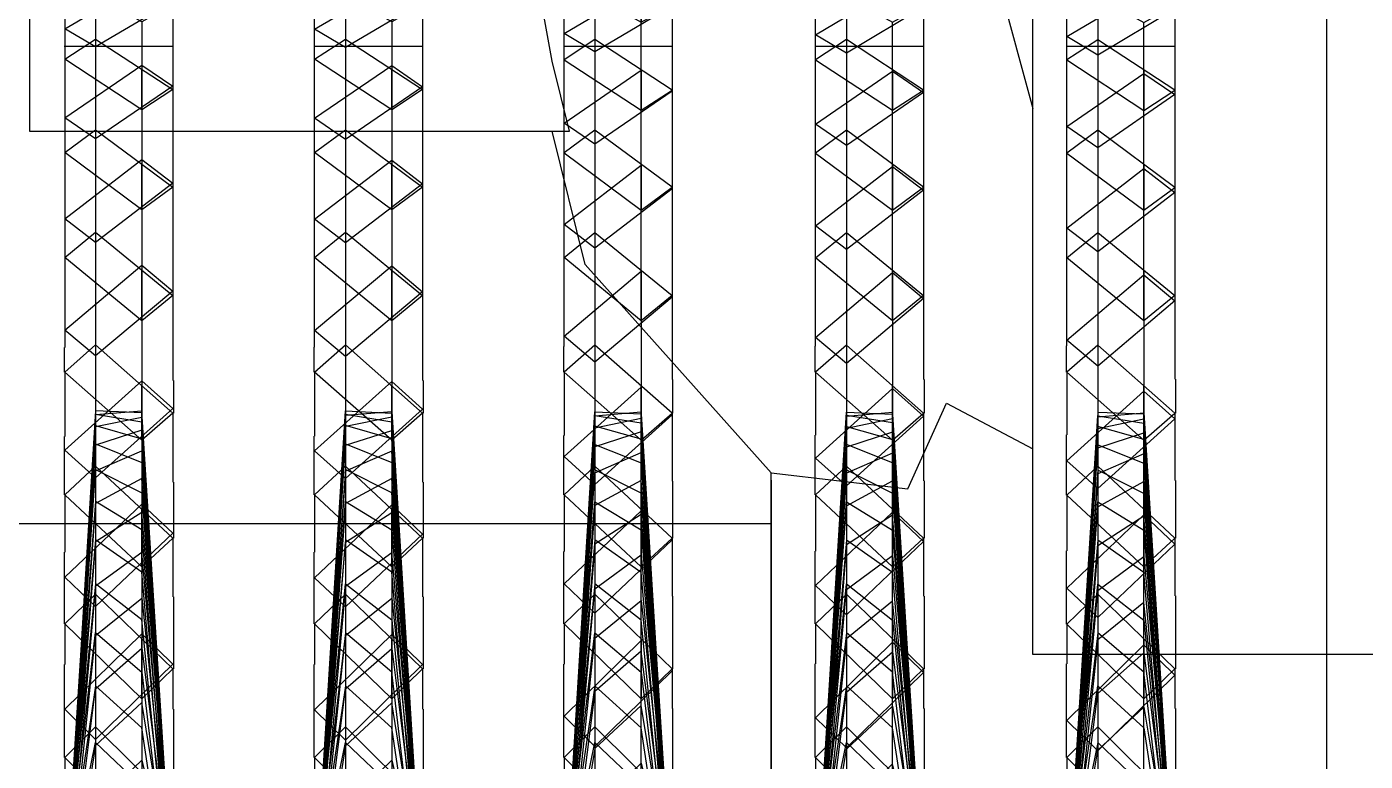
# Model space of a CAD drawing. Header units: millimetres. Extents: x -300 to 383236, y -195106 to -144646.
# Drawn here: x 28370.2 to 28523.5, y -163183.8 to -163099.7 of the extents above; entities that cross this region are included whole.
import ezdxf

# ---------------------------------------------------------------- set-up
doc = ezdxf.new("R2010")
doc.units = ezdxf.units.MM
doc.header["$LTSCALE"] = 60
doc.layers.add('EQUIPMENT', color=253, linetype='Continuous', lineweight=0)

# ---------------------------------------------------------------- blocks, each defined once
blk = doc.blocks.new('A$Cc6299706')
at = {"layer": 'EQUIPMENT', "lineweight": -3}
for points in [[(-42614.55, 31934.51), (-42854.55, 31934.51), (-42854.55, 32174.5), (-42614.55, 32174.5)], [(-42907.66, 31994.51), (-42909.65, 32002.54), (-42915.94, 32037.18), (-42917.09, 32054.5), (-42915.94, 32071.83), (-42909.65, 32106.47), (-42907.66, 32114.5), (-42969.53, 32114.5), (-42969.53, 31994.51)], [(-42953.09, 32009.36), (-42961.94, 32004.15), (-42965.47, 32006.24), (-42956.63, 32011.44)], [(-42936.87, 32006.18), (-42928.02, 32011.39), (-42924.5, 32009.3), (-42933.33, 32004.1)], [(-42879.46, 32005.56), (-42870.63, 32010.8), (-42867.09, 32008.7), (-42875.93, 32003.46)], [(-42850.67, 32005.34), (-42841.83, 32010.59), (-42838.3, 32008.48), (-42847.13, 32003.23)], [(-42965.47, 31996.03), (-42956.63, 32002.07), (-42953.09, 31999.66), (-42961.94, 31993.62)], [(-42956.63, 31996.95), (-42956.63, 32001.59)], [(-42956.63, 31996.95), (-42956.63, 32001.59)], [(-42936.87, 31995.98), (-42928.02, 32002.02), (-42924.5, 31999.6), (-42933.33, 31993.56)], [(-42928.02, 31996.95), (-42928.02, 32001.58)], [(-42928.02, 31996.95), (-42928.02, 32001.58)], [(-42879.46, 31995.29), (-42870.63, 32001.37), (-42867.09, 31998.94), (-42875.93, 31992.86)], [(-42850.67, 31995.04), (-42841.83, 32001.13), (-42838.3, 31998.69), (-42847.13, 31992.61)], [(-42965.47, 31984.47), (-42956.63, 31991.25), (-42953.09, 31988.53), (-42961.94, 31981.75)], [(-42956.63, 31985.47), (-42956.63, 31990.72)], [(-42956.63, 31985.47), (-42956.63, 31990.72)], [(-42936.87, 31984.41), (-42928.02, 31991.19), (-42924.5, 31988.47), (-42933.33, 31981.69)], [(-42928.02, 31985.47), (-42928.02, 31990.72)], [(-42928.02, 31985.47), (-42928.02, 31990.72)], [(-42879.46, 31983.67), (-42870.63, 31990.47), (-42867.09, 31987.75), (-42875.93, 31980.94)], [(-42850.67, 31983.39), (-42841.83, 31990.22), (-42838.3, 31987.49), (-42847.13, 31980.67)], [(-42965.47, 31971.71), (-42956.63, 31979.13), (-42953.09, 31976.16), (-42961.94, 31968.74)], [(-42956.63, 31972.78), (-42956.63, 31978.58)], [(-42956.63, 31972.78), (-42956.63, 31978.58)], [(-42936.87, 31971.64), (-42928.02, 31979.06), (-42924.5, 31976.1), (-42933.33, 31968.67)], [(-42928.02, 31972.78), (-42928.02, 31978.58)], [(-42928.02, 31972.78), (-42928.02, 31978.58)], [(-42879.46, 31970.85), (-42870.63, 31978.3), (-42867.09, 31975.32), (-42875.93, 31967.87)], [(-42850.67, 31970.56), (-42841.83, 31978.02), (-42838.3, 31975.04), (-42847.13, 31967.58)], [(-42953.09, 31962.72), (-42961.94, 31954.76), (-42965.47, 31957.95), (-42956.63, 31965.89)], [(-42936.87, 31957.88), (-42928.02, 31965.82), (-42924.5, 31962.65), (-42933.33, 31954.69)], [(-42956.63, 31959.08), (-42956.63, 31965.32)], [(-42956.63, 31959.08), (-42956.63, 31965.32)], [(-42956.63, 31959.08), (-42956.63, 31965.32)], [(-42956.63, 31959.08), (-42956.63, 31965.32)], [(-42928.02, 31959.08), (-42928.02, 31965.32)], [(-42928.02, 31959.08), (-42928.02, 31965.32)], [(-42928.02, 31959.08), (-42928.02, 31965.32)], [(-42928.02, 31959.08), (-42928.02, 31965.32)], [(-42879.46, 31957.04), (-42870.63, 31965.01), (-42867.09, 31961.82), (-42875.93, 31953.85)], [(-42850.67, 31956.73), (-42841.83, 31964.72), (-42838.3, 31961.53), (-42847.13, 31953.54)], [(-42934.22, 31904.5), (-42936.86, 31905.09), (-42933.33, 31962.43), (-42928.02, 31962.2), (-42924.5, 31905.19), (-42927.14, 31904.5), (-42924.5, 31904.87), (-42928.02, 31961.15), (-42933.33, 31962.02), (-42936.86, 31905.41)], [(-42934.22, 31904.5), (-42936.86, 31904.13), (-42933.33, 31958.5), (-42928.02, 31960.2), (-42924.5, 31906.06), (-42927.14, 31904.5), (-42924.5, 31905.79), (-42928.02, 31961.72), (-42933.33, 31960.66), (-42936.86, 31904.45)], [(-42876.82, 31904.5), (-42879.46, 31904.44), (-42875.93, 31960.47), (-42870.63, 31961.56), (-42867.09, 31905.8), (-42869.75, 31904.5), (-42867.09, 31906.07), (-42870.63, 31960), (-42875.93, 31958.28), (-42879.46, 31904.11)], [(-42848.01, 31904.5), (-42850.66, 31904.11), (-42847.13, 31958.2), (-42841.83, 31959.93), (-42838.3, 31906.08), (-42840.94, 31904.5), (-42838.3, 31905.81), (-42841.83, 31961.49), (-42847.13, 31960.4), (-42850.66, 31904.44)], [(-42962.82, 31904.5), (-42965.45, 31905.99), (-42961.94, 31958.65), (-42956.63, 31956.54), (-42953.09, 31904.23), (-42955.74, 31904.5), (-42953.09, 31903.3), (-42956.63, 31943.94), (-42961.94, 31947.67), (-42965.45, 31906.68)], [(-42934.22, 31904.5), (-42936.86, 31905.98), (-42933.33, 31958.65), (-42928.02, 31956.54), (-42924.5, 31904.23), (-42927.14, 31904.5), (-42924.5, 31903.91), (-42928.02, 31953.04), (-42933.33, 31955.73), (-42936.86, 31906.25)], [(-42905.61, 31904.5), (-42908.26, 31905.98), (-42904.73, 31958.59), (-42899.43, 31956.49), (-42895.9, 31904.24), (-42898.54, 31904.5), (-42895.9, 31903.91), (-42899.43, 31953.01), (-42904.73, 31955.69), (-42908.26, 31906.24)], [(-42876.82, 31904.5), (-42879.46, 31906.24), (-42875.93, 31955.68), (-42870.63, 31953), (-42867.09, 31903.92), (-42869.75, 31904.5), (-42867.09, 31904.24), (-42870.63, 31956.48), (-42875.93, 31958.58), (-42879.46, 31905.98)], [(-42905.61, 31904.5), (-42908.26, 31903.8), (-42904.73, 31955.35), (-42899.43, 31957.66), (-42895.9, 31906.32), (-42898.54, 31904.5), (-42895.9, 31906.54), (-42899.43, 31954.48), (-42904.73, 31951.6), (-42908.26, 31903.49)], [(-42876.82, 31904.5), (-42879.46, 31903.49), (-42875.93, 31951.55), (-42870.63, 31954.43), (-42867.09, 31906.55), (-42869.75, 31904.5), (-42867.09, 31906.33), (-42870.63, 31957.61), (-42875.93, 31955.29), (-42879.46, 31903.8)], [(-42848.01, 31904.5), (-42850.66, 31903.49), (-42847.13, 31951.45), (-42841.83, 31954.34), (-42838.3, 31906.55), (-42840.94, 31904.5), (-42838.3, 31906.33), (-42841.83, 31957.53), (-42847.13, 31955.21), (-42850.66, 31903.8)], [(-42934.22, 31904.5), (-42936.86, 31903.21), (-42933.33, 31947.39), (-42928.02, 31950.78), (-42924.5, 31906.73), (-42927.14, 31904.5), (-42924.5, 31906.54), (-42928.02, 31954.68), (-42933.33, 31951.82), (-42936.86, 31903.5)], [(-42965.47, 31943.39), (-42956.63, 31951.75), (-42953.09, 31948.41), (-42961.94, 31940.04)], [(-42936.87, 31943.31), (-42928.02, 31951.68), (-42924.5, 31948.33), (-42933.33, 31939.97)], [(-42876.82, 31904.5), (-42879.46, 31906.48), (-42875.93, 31952.01), (-42870.63, 31948.79), (-42867.09, 31903.6), (-42869.75, 31904.5), (-42867.09, 31903.3), (-42870.63, 31943.93), (-42875.93, 31947.64), (-42879.46, 31906.68)], [(-42848.01, 31904.5), (-42850.66, 31906.48), (-42847.13, 31952), (-42841.83, 31948.79), (-42838.3, 31903.6), (-42840.94, 31904.5), (-42838.3, 31903.31), (-42841.83, 31943.92), (-42847.13, 31947.63), (-42850.66, 31906.68)], [(-42962.82, 31904.5), (-42965.45, 31902.46), (-42961.94, 31930.6), (-42956.63, 31935.23), (-42953.09, 31907.1), (-42955.74, 31904.5), (-42953.09, 31906.73), (-42956.63, 31950.8), (-42961.94, 31947.42), (-42965.45, 31903.21)], [(-42956.63, 31944.56), (-42956.63, 31951.16)], [(-42928.02, 31944.56), (-42928.02, 31951.16)], [(-42905.61, 31904.5), (-42908.26, 31902.92), (-42904.73, 31942.06), (-42899.43, 31945.94), (-42895.9, 31906.89), (-42898.54, 31904.5), (-42895.9, 31906.73), (-42899.43, 31950.56), (-42904.73, 31947.15), (-42908.26, 31903.2)], [(-42879.46, 31942.44), (-42870.63, 31950.82), (-42867.09, 31947.47), (-42875.93, 31939.08)], [(-42876.82, 31904.5), (-42879.46, 31902.92), (-42875.93, 31941.99), (-42870.63, 31945.87), (-42867.09, 31906.89), (-42869.75, 31904.5), (-42867.09, 31906.73), (-42870.63, 31950.5), (-42875.93, 31947.08), (-42879.46, 31903.2)], [(-42850.67, 31942.13), (-42841.83, 31950.51), (-42838.3, 31947.15), (-42847.13, 31938.77)], [(-42848.01, 31904.5), (-42850.66, 31902.92), (-42847.13, 31941.87), (-42841.83, 31945.76), (-42838.3, 31906.9), (-42840.94, 31904.5), (-42838.3, 31906.74), (-42841.83, 31950.39), (-42847.13, 31946.98), (-42850.66, 31903.19)], [(-42934.22, 31904.5), (-42936.86, 31902.69), (-42933.33, 31936.68), (-42928.02, 31940.96), (-42924.5, 31907.01), (-42927.14, 31904.5), (-42924.5, 31906.88), (-42928.02, 31946.18), (-42933.33, 31942.32), (-42936.86, 31902.93)], [(-42934.22, 31904.5), (-42936.86, 31906.85), (-42933.33, 31942.63), (-42928.02, 31938.48), (-42924.5, 31903.02), (-42927.14, 31904.5), (-42924.5, 31902.77), (-42928.02, 31932.5), (-42933.33, 31937.02), (-42936.86, 31906.99)], [(-42876.82, 31904.5), (-42879.46, 31902.45), (-42875.93, 31930.19), (-42870.63, 31934.84), (-42867.09, 31907.1), (-42869.75, 31904.5), (-42867.09, 31907.02), (-42870.63, 31940.63), (-42875.93, 31936.33), (-42879.46, 31902.68)], [(-42848.01, 31904.5), (-42850.66, 31902.45), (-42847.13, 31930.06), (-42841.83, 31934.71), (-42838.3, 31907.1), (-42840.94, 31904.5), (-42838.3, 31907.02), (-42841.83, 31940.5), (-42847.13, 31936.21), (-42850.66, 31902.67)], [(-42965.47, 31928.24), (-42956.63, 31936.9), (-42953.09, 31933.43), (-42961.94, 31924.79)], [(-42956.63, 31929.44), (-42956.63, 31936.3)], [(-42936.87, 31928.17), (-42928.02, 31936.82), (-42924.5, 31933.36), (-42933.33, 31924.71)], [(-42928.02, 31929.44), (-42928.02, 31936.3)], [(-42879.46, 31927.27), (-42870.63, 31935.94), (-42867.09, 31932.47), (-42875.93, 31923.81)], [(-42838.3, 31932.14), (-42847.13, 31923.48), (-42850.67, 31926.95), (-42841.83, 31935.61)], [(-42962.82, 31904.5), (-42965.45, 31902.1), (-42961.94, 31917.31), (-42956.63, 31922.42), (-42953.11, 31907.17), (-42955.74, 31904.5), (-42953.09, 31907.15), (-42956.63, 31929.01), (-42961.94, 31924.1), (-42965.45, 31902.27)]]:
    blk.add_lwpolyline(points, close=True, dxfattribs=at)
for points in [[(-42854.55, 32111.9), (-42870.2, 32054.5), (-42854.55, 31997.11)], [(-42965.47, 32032.24), (-42961.94, 32032.17), (-42961.94, 31961.99)], [(-42961.94, 32032.26), (-42961.94, 31962.44)], [(-42956.63, 32031.71), (-42956.63, 32030.98), (-42956.63, 32032.4), (-42953.09, 32032.34), (-42953.09, 32031.35), (-42953.09, 32028.47), (-42953.09, 32023.73), (-42953.09, 32017.22), (-42953.09, 32009.02), (-42953.09, 31999.27), (-42953.09, 31988.1), (-42953.09, 31975.68), (-42953.09, 31965.93)], [(-42936.87, 31969.73), (-42936.87, 31980.02), (-42936.87, 31992.04), (-42936.87, 32002.74), (-42936.87, 32011.98), (-42936.87, 32019.61), (-42936.87, 32025.53), (-42936.87, 32029.64), (-42936.87, 32031.87), (-42936.87, 32032.22), (-42928.02, 32032.38)], [(-42936.87, 32032.22), (-42933.33, 32032.15), (-42933.33, 31961.97)], [(-42933.33, 32032.24), (-42933.33, 31962.43)], [(-42928.02, 32031.7), (-42928.02, 32030.96), (-42928.02, 32032.38), (-42924.5, 32032.31), (-42924.5, 32031.33), (-42924.5, 32028.45), (-42924.5, 32023.72), (-42924.5, 32017.22), (-42924.5, 32009.02), (-42924.5, 31999.27), (-42924.5, 31988.09), (-42924.5, 31975.68), (-42924.5, 31965.94)], [(-42908.27, 31969.82), (-42908.27, 31980.01), (-42908.27, 31992), (-42908.27, 32002.69), (-42908.27, 32011.91), (-42908.27, 32019.52), (-42908.27, 32025.4), (-42908.27, 32029.47), (-42908.27, 32031.68), (-42908.27, 32031.97), (-42899.43, 32032.16)], [(-42908.27, 32031.97), (-42904.73, 32031.89), (-42904.73, 31961.85)], [(-42904.73, 32032.03), (-42904.73, 31962.32)], [(-42899.43, 32031.63), (-42899.43, 32030.79), (-42899.43, 32032.16), (-42895.9, 32032.08), (-42895.9, 32031.14), (-42895.9, 32028.3), (-42895.9, 32023.61), (-42895.9, 32017.13), (-42895.9, 32008.96), (-42895.9, 31999.22), (-42895.9, 31988.07), (-42895.9, 31975.67), (-42895.9, 31966.03)], [(-42879.46, 31969.85), (-42879.46, 31980), (-42879.46, 31991.99), (-42879.46, 32002.68), (-42879.46, 32011.9), (-42879.46, 32019.49), (-42879.46, 32025.37), (-42879.46, 32029.43), (-42879.46, 32031.63), (-42879.46, 32031.91), (-42870.63, 32032.1)], [(-42879.46, 32031.91), (-42875.93, 32031.83), (-42875.93, 31961.81)], [(-42875.93, 32031.98), (-42875.93, 31962.3)], [(-42870.63, 32031.56), (-42870.63, 32030.74), (-42870.63, 32032.1), (-42867.09, 32032.02), (-42867.09, 32031.1), (-42867.09, 32028.27), (-42867.09, 32023.57), (-42867.09, 32017.1), (-42867.09, 32008.94), (-42867.09, 31999.21), (-42867.09, 31988.07), (-42867.09, 31975.66), (-42867.09, 31966.04)], [(-42850.67, 31969.88), (-42850.67, 31979.99), (-42850.67, 31991.98), (-42850.67, 32002.66), (-42850.67, 32011.86), (-42850.67, 32019.45), (-42850.67, 32025.31), (-42850.67, 32029.36), (-42850.67, 32031.53), (-42850.67, 32031.79), (-42841.83, 32032.01)], [(-42850.67, 32031.79), (-42847.13, 32031.71), (-42847.13, 31961.76)], [(-42847.13, 32031.88), (-42847.13, 31962.24)], [(-42841.83, 32031.43), (-42841.83, 32030.66), (-42841.83, 32032.01), (-42838.3, 32031.92), (-42838.3, 32031.01), (-42838.3, 32028.2), (-42838.3, 32023.52), (-42838.3, 32017.07), (-42838.3, 32008.92), (-42838.3, 31999.2), (-42838.3, 31988.05), (-42838.3, 31975.65), (-42838.3, 31966.09)], [(-42961.94, 32030.44), (-42961.94, 31962.03)], [(-42961.94, 32030.18), (-42961.94, 31960.67)], [(-42933.33, 32030.43), (-42933.33, 31962.02)], [(-42933.33, 32030.14), (-42933.33, 31960.66)], [(-42904.73, 32030.26), (-42904.73, 31961.93)], [(-42904.73, 32029.84), (-42904.73, 31960.51)], [(-42875.93, 32030.22), (-42875.93, 31961.91)], [(-42847.13, 32030.14), (-42847.13, 31961.87)], [(-42875.93, 32029.77), (-42875.93, 31960.47)], [(-42847.13, 32029.62), (-42847.13, 31960.4)], [(-42961.94, 32026.75), (-42961.94, 31960.76)], [(-42961.94, 32026.31), (-42961.94, 31958.52)], [(-42933.33, 32026.73), (-42933.33, 31960.75)], [(-42933.33, 32026.27), (-42933.33, 31958.5)], [(-42904.73, 32026.6), (-42904.73, 31960.68)], [(-42904.73, 32025.92), (-42904.73, 31958.33)], [(-42875.93, 32026.56), (-42875.93, 31960.66)], [(-42875.93, 32025.82), (-42875.93, 31958.28)], [(-42847.13, 32026.5), (-42847.13, 31960.64)], [(-42847.13, 32025.66), (-42847.13, 31958.2)], [(-42808.53, 32026), (-42820.93, 32026), (-42820.93, 31783.01), (-42808.53, 31783.01)], [(-42961.94, 32021.23), (-42961.94, 31958.65)], [(-42933.33, 32021.22), (-42933.33, 31958.65)], [(-42895.9, 32008.83), (-42904.73, 32003.59), (-42908.27, 32005.69), (-42899.43, 32010.93), (-42899.43, 32006.98), (-42899.43, 32010.93), (-42899.43, 32006.98), (-42899.43, 32010.93), (-42899.43, 32006.98), (-42899.43, 32010.93), (-42899.43, 32006.98), (-42899.43, 32010.93), (-42899.43, 32006.98), (-42899.43, 32015.53), (-42895.9, 32017.13), (-42904.73, 32021.11), (-42908.27, 32019.52), (-42899.43, 32015.53)], [(-42904.73, 32021.11), (-42904.73, 31958.59)], [(-42875.93, 32021.09), (-42875.93, 31958.58)], [(-42847.13, 32021.04), (-42847.13, 31958.56)], [(-42961.94, 32020.62), (-42961.94, 31955.56)], [(-42933.33, 32020.58), (-42933.33, 31955.54)], [(-42904.73, 32020.17), (-42904.73, 31955.35)], [(-42875.93, 32020.06), (-42875.93, 31955.29)], [(-42847.13, 32019.88), (-42847.13, 31955.21)], [(-42956.63, 32007.05), (-42965.47, 32011.99), (-42961.94, 32013.96), (-42953.09, 32009.02), (-42956.63, 32007.05), (-42956.63, 31996.95)], [(-42961.94, 32013.96), (-42961.94, 31955.73)], [(-42961.94, 32013.19), (-42961.94, 31951.84)], [(-42928.02, 32007.05), (-42936.87, 32011.98), (-42933.33, 32013.95), (-42924.5, 32009.02), (-42928.02, 32007.05), (-42928.02, 31996.95)], [(-42933.33, 32013.95), (-42933.33, 31955.73)], [(-42933.33, 32013.15), (-42933.33, 31951.82)], [(-42895.9, 31999.07), (-42904.73, 31993.01), (-42908.27, 31995.43), (-42899.43, 32001.5), (-42899.43, 31996.91), (-42899.43, 32001.53), (-42899.43, 31996.91), (-42899.43, 32001.53), (-42899.43, 31996.91), (-42899.43, 32001.53), (-42899.43, 31996.91), (-42899.43, 32001.53), (-42899.43, 31996.91), (-42899.43, 32001.53), (-42899.43, 31996.91), (-42899.43, 32006.98), (-42895.9, 32008.96), (-42904.73, 32013.88), (-42908.27, 32011.91), (-42899.43, 32006.98)], [(-42904.73, 32013.88), (-42904.73, 31955.69)], [(-42870.63, 32001.37), (-42870.63, 31996.9), (-42870.63, 32001.53), (-42870.63, 31996.9), (-42870.63, 32001.53), (-42870.63, 31996.9), (-42870.63, 32001.53), (-42870.63, 31996.9), (-42870.63, 32001.53), (-42870.63, 31996.9), (-42870.63, 32001.53), (-42870.63, 31996.9), (-42870.63, 32006.98), (-42867.09, 32008.94), (-42875.93, 32013.86), (-42879.46, 32011.9), (-42870.63, 32006.98)], [(-42875.93, 32013.86), (-42875.93, 31955.68)], [(-42841.83, 32001.13), (-42841.83, 31996.89), (-42841.83, 32001.51), (-42841.83, 31996.89), (-42841.83, 32001.51), (-42841.83, 31996.89), (-42841.83, 32001.51), (-42841.83, 31996.89), (-42841.83, 32001.51), (-42841.83, 31996.89), (-42841.83, 32001.51), (-42841.83, 31996.89), (-42841.83, 32006.95), (-42838.3, 32008.92), (-42847.13, 32013.83), (-42850.67, 32011.86), (-42841.83, 32006.95)], [(-42847.13, 32013.83), (-42847.13, 31955.66)], [(-42965.47, 32011.99), (-42965.46, 32002.74)], [(-42904.73, 32012.69), (-42904.73, 31951.6)], [(-42875.93, 32012.58), (-42875.93, 31951.55)], [(-42847.13, 32012.36), (-42847.13, 31951.45)], [(-42965.53, 32004.25), (-42953.03, 32004.25)], [(-42956.63, 31996.95), (-42965.47, 32002.74), (-42961.94, 32005.06), (-42953.09, 31999.27), (-42956.63, 31996.95), (-42956.63, 31985.47)], [(-42961.94, 32005.06), (-42961.94, 31952.06)], [(-42961.94, 32004.15), (-42961.94, 31947.42)], [(-42936.93, 32004.25), (-42924.43, 32004.25)], [(-42928.02, 31996.95), (-42936.87, 32002.74), (-42933.33, 32005.06), (-42924.5, 31999.27), (-42928.02, 31996.95), (-42928.02, 31985.47)], [(-42933.33, 32005.06), (-42933.33, 31952.05)], [(-42933.33, 32004.1), (-42933.33, 31947.39)], [(-42908.33, 32004.25), (-42895.83, 32004.25)], [(-42895.9, 31987.9), (-42904.73, 31981.09), (-42908.27, 31983.82), (-42899.43, 31990.62), (-42899.43, 31985.45), (-42899.43, 31990.7), (-42899.43, 31985.45), (-42899.43, 31990.7), (-42899.43, 31985.45), (-42899.43, 31990.7), (-42899.43, 31985.45), (-42899.43, 31990.7), (-42899.43, 31985.45), (-42899.43, 31990.7), (-42899.43, 31985.45), (-42899.43, 31990.7), (-42899.43, 31985.45), (-42899.43, 31996.91), (-42895.9, 31999.22), (-42904.73, 32005.01), (-42908.27, 32002.69), (-42899.43, 31996.91)], [(-42904.73, 32005.01), (-42904.73, 31952.02)], [(-42879.53, 32004.25), (-42867.03, 32004.25)], [(-42870.63, 31990.47), (-42870.63, 31985.44), (-42870.63, 31990.69), (-42870.63, 31985.44), (-42870.63, 31990.69), (-42870.63, 31985.44), (-42870.63, 31990.69), (-42870.63, 31985.44), (-42870.63, 31990.69), (-42870.63, 31985.44), (-42870.63, 31990.69), (-42870.63, 31985.44), (-42870.63, 31990.69), (-42870.63, 31985.44), (-42870.63, 31996.9), (-42867.09, 31999.21), (-42875.93, 32004.99), (-42879.46, 32002.68), (-42870.63, 31996.9)], [(-42875.93, 32004.99), (-42875.93, 31952.01)], [(-42850.73, 32004.25), (-42838.23, 32004.25)], [(-42841.83, 31990.22), (-42841.83, 31985.43), (-42841.83, 31990.67), (-42841.83, 31985.43), (-42841.83, 31990.67), (-42841.83, 31985.43), (-42841.83, 31990.67), (-42841.83, 31985.43), (-42841.83, 31990.67), (-42841.83, 31985.43), (-42841.83, 31990.67), (-42841.83, 31985.43), (-42841.83, 31990.67), (-42841.83, 31985.43), (-42841.83, 31996.89), (-42838.3, 31999.2), (-42847.13, 32004.97), (-42850.67, 32002.66), (-42841.83, 31996.89)], [(-42847.13, 32004.97), (-42847.13, 31952)], [(-42965.47, 32002.74), (-42965.46, 31992.04)], [(-42904.73, 32003.59), (-42904.73, 31947.15)], [(-42875.93, 32003.46), (-42875.93, 31947.08)], [(-42847.13, 32003.23), (-42847.13, 31946.98)], [(-42956.63, 32001.59), (-42956.63, 31996.95)], [(-42956.63, 32001.59), (-42956.63, 31996.95)], [(-42956.63, 32001.59), (-42956.63, 31996.95)], [(-42956.63, 32001.59), (-42956.63, 31996.95)], [(-42956.63, 32001.59), (-42956.63, 31996.95)], [(-42956.63, 32001.59), (-42956.63, 31996.95)], [(-42956.63, 32001.59), (-42956.63, 31996.95)], [(-42928.02, 32001.58), (-42928.02, 31996.95)], [(-42928.02, 32001.58), (-42928.02, 31996.95)], [(-42928.02, 32001.58), (-42928.02, 31996.95)], [(-42928.02, 32001.58), (-42928.02, 31996.95)], [(-42928.02, 32001.58), (-42928.02, 31996.95)], [(-42928.02, 32001.58), (-42928.02, 31996.95)], [(-42928.02, 32001.58), (-42928.02, 31996.95)], [(-42956.63, 31985.47), (-42965.47, 31992.04), (-42961.94, 31994.66), (-42953.09, 31988.1), (-42956.63, 31985.47), (-42956.63, 31972.78)], [(-42961.94, 31994.66), (-42961.94, 31947.67)], [(-42928.02, 31985.47), (-42936.87, 31992.04), (-42933.33, 31994.66), (-42924.5, 31988.09), (-42928.02, 31985.47), (-42928.02, 31972.78)], [(-42933.33, 31994.66), (-42933.33, 31947.67)], [(-42895.9, 31975.48), (-42904.73, 31968.04), (-42908.27, 31971.01), (-42899.43, 31978.45), (-42899.43, 31972.77), (-42899.43, 31978.56), (-42899.43, 31972.77), (-42899.43, 31978.56), (-42899.43, 31972.77), (-42899.43, 31978.56), (-42899.43, 31972.77), (-42899.43, 31978.56), (-42899.43, 31972.77), (-42899.43, 31978.56), (-42899.43, 31972.77), (-42899.43, 31978.56), (-42899.43, 31972.77), (-42899.43, 31978.56), (-42899.43, 31972.77), (-42899.43, 31985.45), (-42895.9, 31988.07), (-42904.73, 31994.63), (-42908.27, 31992), (-42899.43, 31985.45)], [(-42904.73, 31994.63), (-42904.73, 31947.65)], [(-42870.63, 31978.3), (-42870.63, 31972.77), (-42870.63, 31978.55), (-42870.63, 31972.77), (-42870.63, 31978.55), (-42870.63, 31972.77), (-42870.63, 31978.55), (-42870.63, 31972.77), (-42870.63, 31978.55), (-42870.63, 31972.77), (-42870.63, 31978.55), (-42870.63, 31972.77), (-42870.63, 31978.55), (-42870.63, 31972.77), (-42870.63, 31978.55), (-42870.63, 31972.77), (-42870.63, 31985.44), (-42867.09, 31988.07), (-42875.93, 31994.62), (-42879.46, 31991.99), (-42870.63, 31985.44)], [(-42875.93, 31994.62), (-42875.93, 31947.64)], [(-42841.83, 31978.02), (-42841.83, 31972.77), (-42841.83, 31978.54), (-42841.83, 31972.77), (-42841.83, 31978.54), (-42841.83, 31972.77), (-42841.83, 31978.54), (-42841.83, 31972.77), (-42841.83, 31978.54), (-42841.83, 31972.77), (-42841.83, 31978.54), (-42841.83, 31972.77), (-42841.83, 31978.54), (-42841.83, 31972.77), (-42841.83, 31978.54), (-42841.83, 31972.77), (-42841.83, 31985.43), (-42838.3, 31988.05), (-42847.13, 31994.6), (-42850.67, 31991.98), (-42841.83, 31985.43)], [(-42847.13, 31994.6), (-42847.13, 31947.63)], [(-42961.94, 31993.62), (-42961.94, 31942.35)], [(-42933.33, 31993.56), (-42933.33, 31942.32)], [(-42884.53, 31955.35), (-42905.86, 31979.21), (-42909.65, 31994.51)], [(-42965.47, 31992.04), (-42965.46, 31980.02)], [(-42904.73, 31993.01), (-42904.73, 31942.06)], [(-42875.93, 31992.86), (-42875.93, 31941.99)], [(-42847.13, 31992.61), (-42847.13, 31941.87)], [(-42956.63, 31990.72), (-42956.63, 31985.47)], [(-42956.63, 31990.72), (-42956.63, 31985.47)], [(-42956.63, 31990.72), (-42956.63, 31985.47)], [(-42956.63, 31990.72), (-42956.63, 31985.47)], [(-42956.63, 31990.72), (-42956.63, 31985.47)], [(-42956.63, 31990.72), (-42956.63, 31985.47)], [(-42956.63, 31990.72), (-42956.63, 31985.47)], [(-42956.63, 31990.72), (-42956.63, 31985.47)], [(-42956.63, 31990.72), (-42956.63, 31985.47)], [(-42928.02, 31990.72), (-42928.02, 31985.47)], [(-42928.02, 31990.72), (-42928.02, 31985.47)], [(-42928.02, 31990.72), (-42928.02, 31985.47)], [(-42928.02, 31990.72), (-42928.02, 31985.47)], [(-42928.02, 31990.72), (-42928.02, 31985.47)], [(-42928.02, 31990.72), (-42928.02, 31985.47)], [(-42928.02, 31990.72), (-42928.02, 31985.47)], [(-42928.02, 31990.72), (-42928.02, 31985.47)], [(-42928.02, 31990.72), (-42928.02, 31985.47)], [(-42956.63, 31972.78), (-42965.47, 31980.02), (-42961.94, 31982.92), (-42953.09, 31975.68), (-42956.63, 31972.78), (-42956.63, 31959.08)], [(-42961.94, 31982.92), (-42961.94, 31942.63)], [(-42928.02, 31972.78), (-42936.87, 31980.02), (-42933.33, 31982.92), (-42924.5, 31975.68), (-42928.02, 31972.78), (-42928.02, 31959.08)], [(-42933.33, 31982.92), (-42933.33, 31942.63)], [(-42899.43, 31972.77), (-42908.27, 31980.01), (-42904.73, 31982.9), (-42895.9, 31975.67), (-42899.43, 31972.77), (-42899.43, 31959.07), (-42899.43, 31965.31), (-42899.43, 31959.07), (-42899.43, 31965.31), (-42899.43, 31959.07), (-42899.43, 31965.31), (-42899.43, 31959.19)], [(-42904.73, 31982.9), (-42904.73, 31942.61)], [(-42870.63, 31972.77), (-42879.46, 31980), (-42875.93, 31982.89), (-42867.09, 31975.66), (-42870.63, 31972.77), (-42870.63, 31959.07), (-42870.63, 31965.31), (-42870.63, 31959.07), (-42870.63, 31965.31), (-42870.63, 31959.07), (-42870.63, 31965.31), (-42870.63, 31959.18)], [(-42875.93, 31982.89), (-42875.93, 31942.61)], [(-42841.83, 31972.77), (-42850.67, 31979.99), (-42847.13, 31982.88), (-42838.3, 31975.65), (-42841.83, 31972.77), (-42841.83, 31959.07), (-42841.83, 31965.3), (-42841.83, 31959.07), (-42841.83, 31965.3), (-42841.83, 31959.07), (-42841.83, 31965.3), (-42841.83, 31959.16)], [(-42847.13, 31982.88), (-42847.13, 31942.6)], [(-42961.94, 31981.75), (-42961.94, 31936.71)], [(-42933.33, 31981.69), (-42933.33, 31936.68)], [(-42904.73, 31981.09), (-42904.73, 31936.4)], [(-42875.93, 31980.94), (-42875.93, 31936.33)], [(-42965.47, 31980.02), (-42965.46, 31969.72)], [(-42847.13, 31980.67), (-42847.13, 31936.21)], [(-42956.63, 31978.58), (-42956.63, 31972.78)], [(-42956.63, 31978.58), (-42956.63, 31972.78)], [(-42956.63, 31978.58), (-42956.63, 31972.78)], [(-42956.63, 31978.58), (-42956.63, 31972.78)], [(-42956.63, 31978.58), (-42956.63, 31972.78)], [(-42956.63, 31978.58), (-42956.63, 31972.78)], [(-42956.63, 31978.58), (-42956.63, 31972.78)], [(-42956.63, 31978.58), (-42956.63, 31972.78)], [(-42956.63, 31978.58), (-42956.63, 31972.78)], [(-42956.63, 31978.58), (-42956.63, 31972.78)], [(-42956.63, 31978.58), (-42956.63, 31972.78)], [(-42928.02, 31978.58), (-42928.02, 31972.78)], [(-42928.02, 31978.58), (-42928.02, 31972.78)], [(-42928.02, 31978.58), (-42928.02, 31972.78)], [(-42928.02, 31978.58), (-42928.02, 31972.78)], [(-42928.02, 31978.58), (-42928.02, 31972.78)], [(-42928.02, 31978.58), (-42928.02, 31972.78)], [(-42928.02, 31978.58), (-42928.02, 31972.78)], [(-42928.02, 31978.58), (-42928.02, 31972.78)], [(-42928.02, 31978.58), (-42928.02, 31972.78)], [(-42928.02, 31978.58), (-42928.02, 31972.78)], [(-42928.02, 31978.58), (-42928.02, 31972.78)], [(-42965.53, 31969.72), (-42965.53, 31966.88)], [(-42956.63, 31959.08), (-42965.47, 31966.88), (-42961.94, 31970), (-42953.09, 31962.2), (-42956.63, 31959.08), (-42956.63, 31944.56), (-42965.47, 31952.81), (-42961.94, 31956.11), (-42953.09, 31947.86), (-42956.63, 31944.56), (-42956.63, 31929.44), (-42956.63, 31936.3)], [(-42961.94, 31970), (-42961.94, 31937.03)], [(-42961.94, 31968.74), (-42961.94, 31930.6)], [(-42936.93, 31969.73), (-42936.93, 31966.88)], [(-42928.02, 31959.08), (-42936.87, 31966.88), (-42933.33, 31970), (-42924.5, 31962.2), (-42928.02, 31959.08), (-42928.02, 31944.56), (-42936.87, 31952.81), (-42933.33, 31956.11), (-42924.5, 31947.86), (-42928.02, 31944.56), (-42928.02, 31929.44), (-42928.02, 31936.3)], [(-42933.33, 31970), (-42933.33, 31937.02)], [(-42933.33, 31968.67), (-42933.33, 31930.57)], [(-42908.33, 31969.82), (-42908.33, 31966.87)], [(-42895.9, 31947.65), (-42904.73, 31939.27), (-42908.27, 31942.62), (-42899.43, 31951), (-42899.43, 31944.55), (-42899.43, 31951.16), (-42899.43, 31944.55), (-42899.43, 31951.16), (-42899.43, 31944.55), (-42899.43, 31959.07), (-42895.9, 31962.19), (-42904.73, 31969.99), (-42908.27, 31966.87), (-42899.43, 31959.07)], [(-42904.73, 31969.99), (-42904.73, 31937.02)], [(-42879.53, 31969.85), (-42879.53, 31966.87)], [(-42870.63, 31950.82), (-42870.63, 31944.55), (-42870.63, 31951.15), (-42870.63, 31944.55), (-42870.63, 31951.15), (-42870.63, 31944.55), (-42870.63, 31959.07), (-42867.09, 31962.19), (-42875.93, 31969.99), (-42879.46, 31966.87), (-42870.63, 31959.07)], [(-42875.93, 31969.99), (-42875.93, 31937.01)], [(-42850.73, 31969.88), (-42850.73, 31966.87)], [(-42841.83, 31950.51), (-42841.83, 31944.55), (-42841.83, 31951.15), (-42841.83, 31944.55), (-42841.83, 31951.15), (-42841.83, 31944.55), (-42841.83, 31959.07), (-42838.3, 31962.18), (-42847.13, 31969.98), (-42850.67, 31966.87), (-42841.83, 31959.07)], [(-42847.13, 31969.98), (-42847.13, 31937.01)], [(-42904.73, 31968.04), (-42904.73, 31930.27)], [(-42875.93, 31967.87), (-42875.93, 31930.19)], [(-42847.13, 31967.58), (-42847.13, 31930.06)], [(-42965.47, 31966.88), (-42965.46, 31959.52)], [(-42953.03, 31965.93), (-42953.03, 31962.2)], [(-42936.87, 31966.88), (-42936.87, 31959.54)], [(-42924.43, 31965.94), (-42924.43, 31962.2)], [(-42908.27, 31966.87), (-42908.27, 31959.63)], [(-42895.83, 31966.03), (-42895.83, 31962.19)], [(-42879.46, 31966.87), (-42879.46, 31959.66)], [(-42867.03, 31966.04), (-42867.03, 31962.19)], [(-42850.67, 31966.87), (-42850.67, 31959.7)], [(-42838.23, 31966.09), (-42838.23, 31962.18)], [(-42956.63, 31965.32), (-42956.63, 31959.08)], [(-42956.63, 31965.32), (-42956.63, 31959.08)], [(-42956.63, 31965.32), (-42956.63, 31960.22)], [(-42956.63, 31965.32), (-42956.63, 31961.73)], [(-42956.63, 31962.21), (-42956.63, 31965.32), (-42956.63, 31962.4)], [(-42956.63, 31959.25), (-42956.63, 31965.32), (-42956.63, 31961.16)], [(-42956.63, 31965.32), (-42956.63, 31959.08)], [(-42928.02, 31965.32), (-42928.02, 31959.08)], [(-42928.02, 31965.32), (-42928.02, 31959.08)], [(-42928.02, 31965.32), (-42928.02, 31960.2)], [(-42928.02, 31965.32), (-42928.02, 31961.72)], [(-42928.02, 31962.2), (-42928.02, 31965.32), (-42928.02, 31962.39)], [(-42928.02, 31959.25), (-42928.02, 31965.32), (-42928.02, 31961.15)], [(-42928.02, 31965.32), (-42928.02, 31959.08)], [(-42895.9, 31962), (-42904.73, 31954.02), (-42908.27, 31957.21), (-42899.43, 31965.18), (-42899.43, 31959.07), (-42899.43, 31965.31), (-42899.43, 31959.07), (-42899.43, 31965.31), (-42899.43, 31959.07), (-42899.43, 31965.31), (-42899.43, 31960.04)], [(-42899.43, 31962.29), (-42899.43, 31965.31), (-42899.43, 31961.59)], [(-42899.43, 31961.08), (-42899.43, 31965.31), (-42899.43, 31962.11)], [(-42870.63, 31965.01), (-42870.63, 31959.07), (-42870.63, 31965.31), (-42870.63, 31959.07), (-42870.63, 31965.31), (-42870.63, 31959.07), (-42870.63, 31965.31), (-42870.63, 31960)], [(-42870.63, 31962.25), (-42870.63, 31965.31), (-42870.63, 31961.56)], [(-42870.63, 31961.06), (-42870.63, 31965.31), (-42870.63, 31962.08)], [(-42841.83, 31964.72), (-42841.83, 31959.07), (-42841.83, 31965.3), (-42841.83, 31959.07), (-42841.83, 31965.3), (-42841.83, 31959.07), (-42841.83, 31965.3), (-42841.83, 31959.93)], [(-42841.83, 31962.21), (-42841.83, 31965.3), (-42841.83, 31961.49)], [(-42841.83, 31961.03), (-42841.83, 31965.3), (-42841.83, 31962.05)], [(-42953.09, 31905.19), (-42956.63, 31962.21), (-42961.94, 31962.44), (-42965.45, 31905.1)], [(-42965.45, 31906.99), (-42961.94, 31937.03), (-42956.63, 31932.5), (-42953.09, 31902.77)], [(-42953.09, 31903.02), (-42956.63, 31938.48), (-42961.94, 31942.63), (-42965.45, 31906.85)], [(-42965.45, 31906.25), (-42961.94, 31955.73), (-42956.63, 31953.04), (-42953.09, 31903.91)], [(-42953.09, 31904.87), (-42956.63, 31961.16), (-42961.94, 31962.03), (-42965.45, 31905.41)], [(-42965.45, 31904.45), (-42961.94, 31960.67), (-42956.63, 31961.73), (-42953.09, 31905.79)], [(-42953.09, 31906.54), (-42956.63, 31954.7), (-42961.94, 31951.84), (-42965.45, 31903.51)], [(-42965.45, 31902.69), (-42961.94, 31936.71), (-42956.63, 31940.99), (-42953.09, 31907.01)], [(-42953.09, 31903.59), (-42956.63, 31948.82), (-42961.94, 31952.06), (-42965.45, 31906.48)], [(-42965.45, 31905.71), (-42961.94, 31960.76), (-42956.63, 31959.25), (-42953.09, 31904.55)], [(-42953.09, 31905.5), (-42956.63, 31962.4), (-42961.94, 31961.99), (-42965.45, 31904.78)], [(-42965.45, 31903.81), (-42961.94, 31955.56), (-42956.63, 31957.85), (-42953.09, 31906.31)], [(-42953.09, 31906.88), (-42956.63, 31946.21), (-42961.94, 31942.35), (-42965.45, 31902.93)], [(-42936.86, 31902.46), (-42933.33, 31930.57), (-42928.02, 31935.2), (-42924.5, 31907.1)], [(-42924.5, 31906.31), (-42928.02, 31957.83), (-42933.33, 31955.54), (-42936.86, 31903.81)], [(-42936.86, 31904.78), (-42933.33, 31961.97), (-42928.02, 31962.39), (-42924.5, 31905.5)], [(-42924.5, 31904.56), (-42928.02, 31959.25), (-42933.33, 31960.75), (-42936.86, 31905.71)], [(-42936.86, 31906.48), (-42933.33, 31952.05), (-42928.02, 31948.82), (-42924.5, 31903.59)], [(-42924.5, 31903.3), (-42928.02, 31943.94), (-42933.33, 31947.67), (-42936.86, 31906.68)], [(-42909.65, 31814.5), (-42905.86, 31829.79), (-42884.53, 31853.66), (-42884.53, 31854.51), (-42884.53, 31955.35), (-42868.9, 31953.49), (-42864.44, 31963.33), (-42854.55, 31958.1)], [(-42953.09, 31962.2), (-42953.09, 31954.28)], [(-42924.5, 31962.2), (-42924.5, 31954.29)], [(-42905.98, 31904.86), (-42905.61, 31904.5), (-42905.98, 31904.86), (-42905.61, 31904.5), (-42908.26, 31904.44), (-42904.73, 31960.51), (-42899.43, 31961.59), (-42895.9, 31905.8), (-42898.54, 31904.5), (-42895.9, 31906.07), (-42899.43, 31960.04), (-42904.73, 31958.33), (-42908.26, 31904.12), (-42905.61, 31904.5), (-42908.27, 31901.96), (-42904.73, 31875.87), (-42899.43, 31880.6), (-42895.9, 31906.4), (-42898.54, 31904.5), (-42895.9, 31906.61), (-42899.43, 31887.22), (-42904.73, 31882.22), (-42908.27, 31901.88), (-42905.61, 31904.5)], [(-42908.15, 31907.11), (-42904.73, 31961.93), (-42899.43, 31961.08), (-42895.9, 31904.88), (-42898.54, 31904.5), (-42895.9, 31904.56), (-42899.43, 31959.19), (-42904.73, 31960.68), (-42908.26, 31905.7), (-42905.61, 31904.5), (-42908.26, 31905.4)], [(-42908.14, 31907.11), (-42904.73, 31962.32), (-42899.43, 31962.11), (-42895.9, 31905.2), (-42898.54, 31904.5), (-42895.9, 31905.51), (-42899.43, 31962.29), (-42904.73, 31961.85), (-42908.11, 31907.11)], [(-42895.9, 31962.19), (-42895.9, 31954.39)], [(-42879.37, 31907.11), (-42875.93, 31960.66), (-42870.63, 31959.18), (-42867.09, 31904.56), (-42869.75, 31904.5), (-42867.09, 31904.88), (-42870.63, 31961.06), (-42875.93, 31961.91), (-42879.35, 31907.11)], [(-42879.33, 31907.11), (-42875.93, 31962.3), (-42870.63, 31962.08), (-42867.09, 31905.2), (-42869.75, 31904.5), (-42867.09, 31905.51), (-42870.63, 31962.25), (-42875.93, 31961.81), (-42879.31, 31907.11)], [(-42867.09, 31962.19), (-42867.09, 31954.41)], [(-42850.55, 31907.11), (-42847.13, 31961.87), (-42841.83, 31961.03), (-42838.3, 31904.89), (-42840.94, 31904.5), (-42838.3, 31904.56), (-42841.83, 31959.16), (-42847.13, 31960.64), (-42850.56, 31907.11)], [(-42850.51, 31907.11), (-42847.13, 31961.76), (-42841.83, 31962.21), (-42838.3, 31905.52), (-42840.94, 31904.5), (-42838.3, 31905.21), (-42841.83, 31962.05), (-42847.13, 31962.24), (-42850.54, 31907.11)], [(-42838.3, 31962.18), (-42838.3, 31954.46)], [(-42965.53, 31959.52), (-42965.53, 31952.81)], [(-42953.09, 31906.06), (-42956.63, 31960.22), (-42961.94, 31958.52), (-42965.45, 31904.13)], [(-42936.93, 31959.54), (-42936.93, 31952.81)], [(-42908.33, 31959.63), (-42908.33, 31952.81)], [(-42879.53, 31959.66), (-42879.53, 31952.81)], [(-42850.73, 31959.7), (-42850.73, 31952.8)], [(-42850.58, 31907.12), (-42847.13, 31958.56), (-42841.83, 31956.46), (-42838.3, 31904.24), (-42840.94, 31904.5), (-42838.3, 31903.92), (-42841.83, 31952.98), (-42847.13, 31955.66), (-42850.66, 31906.24), (-42848.01, 31904.5), (-42850.66, 31905.98)], [(-42961.94, 31956.11), (-42961.94, 31930.93)], [(-42961.94, 31954.76), (-42961.94, 31924.1)], [(-42933.33, 31956.11), (-42933.33, 31930.93)], [(-42933.33, 31954.69), (-42933.33, 31924.06)], [(-42899.32, 31898.21), (-42904.73, 31892.8), (-42908.27, 31896.33), (-42899.43, 31905.16), (-42899.43, 31905.38), (-42899.43, 31913.95), (-42895.9, 31917.46), (-42904.73, 31926.23), (-42908.27, 31922.72), (-42899.43, 31913.95), (-42899.43, 31929.44), (-42895.9, 31932.87), (-42904.73, 31941.44), (-42908.27, 31938.02), (-42899.43, 31929.44), (-42899.43, 31944.55), (-42895.9, 31947.85), (-42904.73, 31956.11), (-42908.27, 31952.81), (-42899.43, 31944.55), (-42899.43, 31951.16), (-42899.43, 31948.8)], [(-42904.73, 31956.11), (-42904.73, 31930.93)], [(-42870.63, 31904.97), (-42870.63, 31905.38), (-42870.63, 31913.95), (-42867.09, 31917.46), (-42875.93, 31926.23), (-42879.46, 31922.72), (-42870.63, 31913.95), (-42870.63, 31929.44), (-42867.09, 31932.87), (-42875.93, 31941.44), (-42879.46, 31938.02), (-42870.63, 31929.44), (-42870.63, 31944.55), (-42867.09, 31947.85), (-42875.93, 31956.11), (-42879.46, 31952.81), (-42870.63, 31944.55), (-42870.63, 31951.15), (-42870.63, 31948.79)], [(-42875.93, 31956.11), (-42875.93, 31930.93)], [(-42841.83, 31904.64), (-42841.83, 31905.38), (-42841.83, 31913.95), (-42838.3, 31917.46), (-42847.13, 31926.23), (-42850.67, 31922.72), (-42841.83, 31913.95), (-42841.83, 31929.44), (-42838.3, 31932.87), (-42847.13, 31941.44), (-42850.67, 31938.01), (-42841.83, 31929.44), (-42841.83, 31944.55), (-42838.3, 31947.85), (-42847.13, 31956.1), (-42850.67, 31952.8), (-42841.83, 31944.55), (-42841.83, 31951.15), (-42841.83, 31948.79)], [(-42847.13, 31956.1), (-42847.13, 31930.93)], [(-42953.03, 31954.28), (-42953.03, 31947.86)], [(-42924.43, 31954.29), (-42924.43, 31947.86)], [(-42904.73, 31954.02), (-42904.73, 31923.76)], [(-42895.83, 31954.39), (-42895.83, 31947.85)], [(-42884.53, 31954.5), (-42884.53, 31853.66), (-42868.9, 31855.52), (-42864.44, 31845.68), (-42854.55, 31850.9)], [(-42875.93, 31953.85), (-42875.93, 31923.68)], [(-42867.03, 31954.41), (-42867.03, 31947.85)], [(-42847.13, 31953.54), (-42847.13, 31923.54)], [(-42838.23, 31954.46), (-42838.23, 31947.85)], [(-42965.47, 31952.81), (-42965.46, 31946.26)], [(-42936.87, 31952.81), (-42936.87, 31946.26)], [(-42908.27, 31952.81), (-42908.27, 31946.33)], [(-42905.99, 31904.86), (-42905.61, 31904.5), (-42908.26, 31906.99), (-42904.73, 31937.02), (-42899.43, 31932.49), (-42895.9, 31902.77), (-42898.54, 31904.5), (-42895.9, 31903.02), (-42899.43, 31938.47), (-42904.73, 31942.61), (-42908.26, 31906.85), (-42905.61, 31904.5), (-42908.26, 31906.48), (-42904.73, 31952.02), (-42899.43, 31948.8), (-42895.9, 31903.6), (-42898.54, 31904.5), (-42895.9, 31903.3), (-42899.43, 31943.93), (-42904.73, 31947.65), (-42908.26, 31906.68)], [(-42879.46, 31952.81), (-42879.46, 31946.35)], [(-42850.67, 31952.8), (-42850.67, 31946.39)], [(-42956.63, 31946.21), (-42956.63, 31951.16), (-42956.63, 31944.56), (-42956.63, 31951.16), (-42956.63, 31944.56), (-42956.63, 31951.16)], [(-42956.63, 31948.82), (-42956.63, 31951.16), (-42956.63, 31950.8)], [(-42928.02, 31946.18), (-42928.02, 31951.16), (-42928.02, 31944.56), (-42928.02, 31951.16), (-42928.02, 31944.56), (-42928.02, 31951.16)], [(-42928.02, 31948.82), (-42928.02, 31951.16), (-42928.02, 31950.78)], [(-42899.43, 31950.56), (-42899.43, 31951.16), (-42899.43, 31945.94)], [(-42870.63, 31950.5), (-42870.63, 31951.15), (-42870.63, 31945.87)], [(-42841.83, 31950.39), (-42841.83, 31951.15), (-42841.83, 31945.76)], [(-42884.53, 31949.5), (-43054.53, 31949.5), (-43054.53, 31859.51), (-42884.53, 31859.51)], [(-42953.09, 31947.86), (-42953.09, 31941.12)], [(-42924.5, 31947.86), (-42924.5, 31941.13)], [(-42895.9, 31947.85), (-42895.9, 31941.2)], [(-42867.09, 31947.85), (-42867.09, 31941.22)], [(-42838.3, 31947.85), (-42838.3, 31941.24)], [(-42965.53, 31946.26), (-42965.53, 31938.02)], [(-42936.93, 31946.26), (-42936.93, 31938.02)], [(-42908.33, 31946.33), (-42908.33, 31938.02)], [(-42879.53, 31946.35), (-42879.53, 31938.02)], [(-42850.73, 31946.39), (-42850.73, 31938.01)], [(-42876.82, 31904.5), (-42879.46, 31906.85), (-42875.93, 31942.61), (-42870.63, 31938.46), (-42867.09, 31903.03), (-42869.75, 31904.5), (-42867.09, 31902.77), (-42870.63, 31932.49), (-42875.93, 31937.01), (-42879.46, 31906.99)], [(-42850.66, 31906.85), (-42847.13, 31942.6), (-42841.83, 31938.46), (-42838.3, 31903.03), (-42840.94, 31904.5), (-42838.3, 31902.77), (-42841.83, 31932.49), (-42847.13, 31937.01), (-42850.66, 31906.99), (-42848.01, 31904.5), (-42848.92, 31905.36)], [(-42956.63, 31929.44), (-42965.47, 31938.02), (-42961.94, 31941.45), (-42953.09, 31932.87), (-42956.63, 31929.44), (-42956.63, 31913.95), (-42965.47, 31922.72), (-42961.94, 31926.23), (-42953.09, 31917.46), (-42956.63, 31913.95), (-42956.63, 31905.38), (-42953.09, 31902.02)], [(-42961.94, 31941.45), (-42961.94, 31924.45)], [(-42953.03, 31941.12), (-42953.03, 31932.87)], [(-42928.02, 31929.44), (-42936.87, 31938.02), (-42933.33, 31941.45), (-42924.5, 31932.87), (-42928.02, 31929.44), (-42928.02, 31913.95), (-42936.87, 31922.72), (-42933.33, 31926.23), (-42924.5, 31917.46), (-42928.02, 31913.95), (-42928.02, 31905.38), (-42924.5, 31902.02)], [(-42933.33, 31941.45), (-42933.33, 31924.45)], [(-42924.43, 31941.13), (-42924.43, 31932.87)], [(-42904.73, 31941.44), (-42904.73, 31924.45)], [(-42895.83, 31941.2), (-42895.83, 31932.87)], [(-42875.93, 31941.44), (-42875.93, 31924.45)], [(-42867.03, 31941.22), (-42867.03, 31932.87)], [(-42847.13, 31941.44), (-42847.13, 31924.44)], [(-42838.23, 31941.24), (-42838.23, 31932.87)], [(-42961.94, 31940.04), (-42961.94, 31917.31)], [(-42933.33, 31939.97), (-42933.33, 31917.27)], [(-42904.73, 31888.91), (-42908.27, 31901.86), (-42905.61, 31904.5), (-42908.26, 31902.46), (-42908.26, 31902.68), (-42904.73, 31936.4), (-42899.43, 31940.7), (-42895.9, 31907.02), (-42898.54, 31904.5), (-42895.9, 31907.1), (-42899.43, 31934.91), (-42904.73, 31930.27), (-42908.26, 31902.46)], [(-42965.47, 31938.02), (-42965.46, 31933.37)], [(-42936.87, 31938.02), (-42936.87, 31933.38)], [(-42908.27, 31938.02), (-42908.27, 31933.42)], [(-42904.73, 31939.27), (-42904.73, 31916.95)], [(-42879.46, 31938.02), (-42879.46, 31933.44)], [(-42875.93, 31939.08), (-42875.93, 31916.87)], [(-42850.67, 31938.01), (-42850.67, 31933.46)], [(-42847.13, 31938.77), (-42847.13, 31916.72)], [(-42956.63, 31932.5), (-42956.63, 31936.3), (-42956.63, 31935.23)], [(-42928.02, 31932.5), (-42928.02, 31936.3), (-42928.02, 31935.2)], [(-42895.9, 31932.65), (-42904.73, 31923.99), (-42908.27, 31927.46), (-42899.43, 31936.11), (-42899.43, 31929.44), (-42899.43, 31936.3), (-42899.43, 31934.91)], [(-42899.43, 31929.44), (-42899.43, 31936.3), (-42899.43, 31932.49)], [(-42870.63, 31935.94), (-42870.63, 31929.44), (-42870.63, 31936.3), (-42870.63, 31934.84)], [(-42870.63, 31929.44), (-42870.63, 31936.3), (-42870.63, 31932.49)], [(-42841.83, 31935.61), (-42841.83, 31929.44), (-42841.83, 31936.3), (-42841.83, 31934.71)], [(-42841.83, 31929.44), (-42841.83, 31936.3), (-42841.83, 31932.49)], [(-42965.53, 31933.37), (-42965.53, 31922.72)], [(-42936.93, 31933.38), (-42936.93, 31922.72)], [(-42908.33, 31933.42), (-42908.33, 31922.72)], [(-42879.53, 31933.44), (-42879.53, 31922.72)], [(-42850.73, 31933.46), (-42850.73, 31922.72)], [(-42953.09, 31932.87), (-42953.09, 31928.26)], [(-42924.5, 31932.87), (-42924.5, 31928.26)], [(-42895.9, 31932.87), (-42895.9, 31928.32)], [(-42867.09, 31932.87), (-42867.09, 31928.32)], [(-42838.3, 31932.87), (-42838.3, 31928.34)], [(-42965.45, 31907.14), (-42961.94, 31924.45), (-42956.63, 31919.38), (-42953.09, 31902.33), (-42955.74, 31904.5), (-42953.09, 31902.54), (-42956.63, 31926.1), (-42961.94, 31930.93), (-42965.45, 31907.09)], [(-42936.86, 31907.14), (-42933.33, 31924.45), (-42928.02, 31919.38), (-42924.5, 31902.33), (-42927.14, 31904.5), (-42924.5, 31902.54), (-42928.02, 31926.1), (-42933.33, 31930.93), (-42936.86, 31907.09)], [(-42908.26, 31907.14), (-42904.73, 31924.45), (-42899.43, 31919.38), (-42895.9, 31902.33), (-42898.54, 31904.5), (-42895.9, 31902.54), (-42899.43, 31926.1), (-42904.73, 31930.93), (-42908.26, 31907.09)], [(-42879.46, 31907.14), (-42875.93, 31924.45), (-42870.63, 31919.38), (-42867.09, 31902.33), (-42869.75, 31904.5), (-42867.09, 31902.54), (-42870.63, 31926.1), (-42875.93, 31930.93), (-42879.46, 31907.09)], [(-42850.66, 31907.09), (-42847.13, 31930.93), (-42841.83, 31926.1), (-42838.3, 31902.54), (-42840.94, 31904.5), (-42838.3, 31902.33), (-42841.83, 31919.38), (-42847.13, 31924.44), (-42850.66, 31907.14)], [(-42936.86, 31901.98), (-42934.22, 31904.5), (-42936.86, 31902.1), (-42933.33, 31917.27), (-42928.02, 31922.4), (-42924.51, 31907.17), (-42927.14, 31904.5), (-42924.5, 31907.15), (-42928.02, 31928.98), (-42933.33, 31924.06), (-42936.86, 31902.26)], [(-42908.26, 31902.1), (-42904.73, 31916.95), (-42899.43, 31922.08), (-42895.9, 31907.16), (-42898.54, 31904.5), (-42895.9, 31907.15), (-42899.43, 31928.68), (-42904.73, 31923.76), (-42908.26, 31902.26), (-42905.61, 31904.5), (-42908.27, 31902.4), (-42904.73, 31859.74)], [(-42953.03, 31928.26), (-42953.03, 31917.46)], [(-42924.43, 31928.26), (-42924.43, 31917.46)], [(-42895.83, 31928.32), (-42895.83, 31917.46)], [(-42875.93, 31869.88), (-42879.46, 31902.07), (-42876.82, 31904.5), (-42879.46, 31902.26), (-42875.93, 31923.68), (-42870.63, 31928.6), (-42867.09, 31907.15), (-42869.75, 31904.5), (-42867.1, 31907.16), (-42870.63, 31922), (-42875.93, 31916.87), (-42879.46, 31902.1)], [(-42867.03, 31928.32), (-42867.03, 31917.46)], [(-42847.13, 31902.65), (-42850.66, 31901.89), (-42848.01, 31904.5), (-42850.66, 31902.25), (-42847.13, 31923.54), (-42841.83, 31928.47), (-42838.3, 31907.15), (-42840.94, 31904.5), (-42838.3, 31906.79), (-42841.83, 31893.86), (-42847.13, 31888.69), (-42847.13, 31884.54), (-42847.13, 31888.08), (-42841.83, 31883.06), (-42838.3, 31901.84)], [(-42838.23, 31928.34), (-42838.23, 31917.46)], [(-42961.94, 31926.23), (-42961.94, 31917.67)], [(-42933.33, 31926.23), (-42933.33, 31917.67)], [(-42904.73, 31926.23), (-42904.73, 31917.67)], [(-42875.93, 31926.23), (-42875.93, 31917.67)], [(-42847.13, 31926.23), (-42847.13, 31917.67)], [(-42961.94, 31924.79), (-42961.94, 31910.31)], [(-42933.33, 31924.71), (-42933.33, 31910.28)], [(-42965.47, 31922.72), (-42965.46, 31920.47)], [(-42936.87, 31922.72), (-42936.87, 31920.47)], [(-42908.27, 31922.72), (-42908.27, 31920.49)], [(-42904.73, 31923.99), (-42904.73, 31909.95)], [(-42879.46, 31922.72), (-42879.46, 31920.5)], [(-42875.93, 31923.81), (-42875.93, 31909.87)], [(-42850.67, 31922.72), (-42850.67, 31920.51)], [(-42847.13, 31923.48), (-42847.13, 31909.72)]]:
    blk.add_lwpolyline(points, dxfattribs=at)
blk = doc.blocks.new('A$C44261593')
h = blk.add_hatch()
h.set_pattern_fill('ANSI31', color=253, scale=100)
h.set_pattern_definition([(45, (0, -50460), (-224.5064, 224.5064), [])])
edge = h.paths.add_edge_path()
edge.add_line((-58347.03, -14256), (-58347.03, -14056))
edge.add_line((-58347.03, -14056), (-57547.03, -14056))
edge.add_line((-57547.03, -14056), (-57547.03, -15056))
edge.add_line((-57547.03, -15056), (-60547.03, -15056))
edge.add_line((-60547.03, -15056), (-60547.03, -31056))
edge.add_line((-60547.03, -31056), (-57647.03, -31056))
edge.add_line((-57647.03, -31056), (-57647.03, -32268))
edge.add_line((-57647.03, -32268), (-43347.03, -32268))
edge.add_line((-43347.03, -32268), (-43347.03, -29256))
edge.add_line((-43347.03, -29256), (-34347.03, -29256))
edge.add_line((-34347.03, -29256), (-34347.03, -14206))
edge.add_line((-34347.03, -14206), (-33547.03, -14206))
edge.add_line((-33547.03, -14206), (-33547.03, -29256))
edge.add_line((-33547.03, -29256), (-30497.03, -29256))
edge.add_line((-30497.03, -29256), (-30497.03, -30056))
edge.add_line((-30497.03, -30056), (-30547.03, -30056))
edge.add_line((-30547.03, -30056), (-30547.03, -34906))
edge.add_line((-30547.03, -34906), (-30569.24, -34906))
edge.add_arc((-31589.72, -35133.69), 1045.58, 12.57767, 76.57873)
edge.add_line((-31347.03, -34116.66), (-31347.03, -30056))
edge.add_line((-31347.03, -30056), (-42547.03, -30056))
edge.add_line((-42547.03, -30056), (-42547.03, -34906))
edge.add_line((-42547.03, -34906), (-43347.03, -34906))
edge.add_line((-43347.03, -34906), (-43347.03, -33068))
edge.add_line((-43347.03, -33068), (-57647.03, -33068))
edge.add_line((-57647.03, -33068), (-57647.03, -34906))
edge.add_line((-57647.03, -34906), (-58447.03, -34906))
edge.add_line((-58447.03, -34906), (-58447.03, -31856))
edge.add_line((-58447.03, -31856), (-66197.03, -31856))
edge.add_line((-66197.03, -31856), (-66197.03, -31056))
edge.add_line((-66197.03, -31056), (-61347.03, -31056))
edge.add_line((-61347.03, -31056), (-61347.03, -14256))
edge.add_line((-61347.03, -14256), (-58347.03, -14256))

msp = doc.modelspace()

# ---------------------------------------------------------------- block references
for name, p in [('A$C44261593', (71340, -144646.13)), ('A$Cc6299706', (71340, -195106.13))]:
    msp.add_blockref(name, p)

doc.saveas('drawing.dxf')
